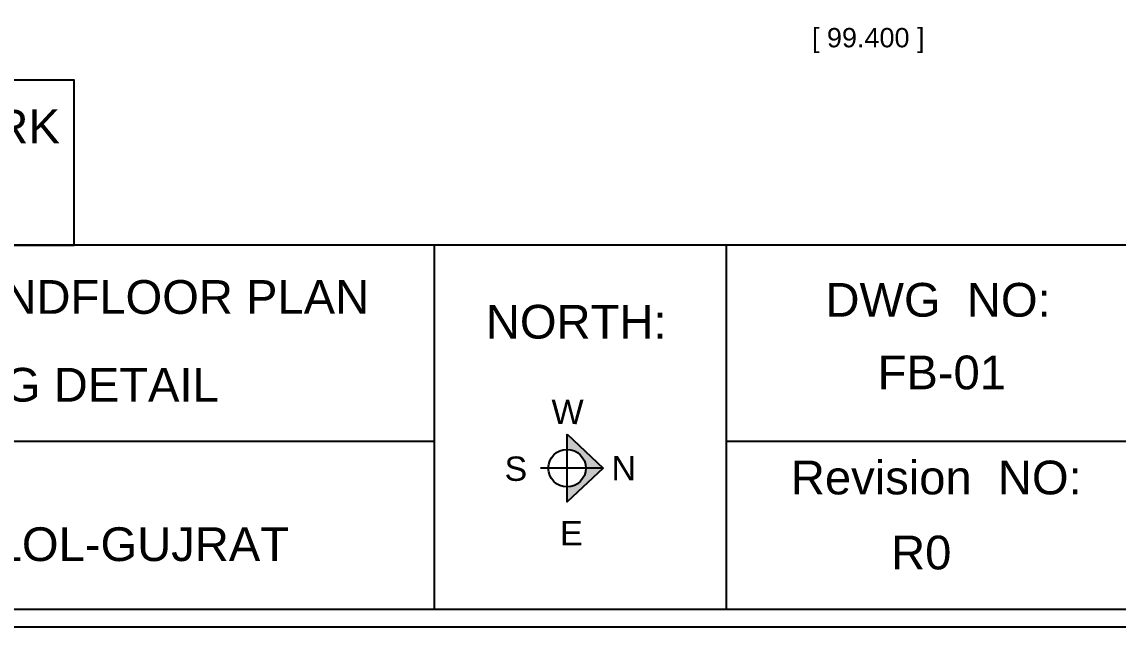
# Model space of a CAD drawing. Header units: inches. Extents: x 148614 to 294443, y 4730 to 138360.
# Drawn here: x 197249 to 214256, y 82781 to 92175 of the extents above; entities that cross this region are included whole.
import ezdxf

# ---------------------------------------------------------------- set-up
doc = ezdxf.new("R2010")
doc.units = ezdxf.units.IN
doc.header["$MEASUREMENT"] = 0
doc.linetypes.add('DASHED', pattern=[0.75, 0.5, -0.25])
for name, color, linetype in [('ALL TEXT', 7, 'Continuous'), ('DEVELOPER', 10, 'Continuous'), ('DIM 02 DMART', 8, 'Continuous'), ('SDA_TEXT', 21, 'Continuous'), ('title', 7, 'Continuous')]:
    doc.layers.add(name, color=color, linetype=linetype)
doc.layers.add('Lvl.', color=34, linetype='Continuous', lineweight=13)
doc.layers.add('SDA_WALL', color=7, linetype='Continuous', lineweight=25)
doc.styles.add('AR', font='arial.ttf')
doc.styles.add('ARIAL', font='arial.ttf')
doc.styles.add('SDA-TITLE', font='arial.ttf', dxfattribs={"height": 100})

msp = doc.modelspace()

# ---------------------------------------------------------------- hatches: boundary and pattern name
h = msp.add_hatch(color=256)
h.dxf.hatch_style = 1
h.paths.add_polyline_path([(206266.2, 85247.8), (205707.3, 85778.1), (205707.3, 85538.6, -0.4142136), (205998.1, 85247.8)])
h.paths.add_polyline_path([(206266.2, 85247.8), (205998.1, 85247.8, -0.4142136), (205707.3, 84957), (205707.3, 84722.9)])

# ---------------------------------------------------------------- linework, layer by layer
msp.add_line((206266.2, 85247.8, 1.7), (205297.5, 85247.8, 1.7))
at = {"ltscale": 0.5}
msp.add_lwpolyline([(181177.8, 88710.7), (198060.3, 88710.7), (198060.3, 91271.3), (181177.8, 91271.3)], close=True, dxfattribs=at)
at = {"linetype": 'ByBlock', "lineweight": 0}
msp.add_lwpolyline([(181177.8, 88710.7), (259017.4, 88710.7), (259017.4, 83051.5), (181177.8, 83051.5)], close=True, dxfattribs=at)
msp.add_lwpolyline([(205707.3, 85778.1), (206266.2, 85247.8), (205707.3, 84722.9)], close=True)
msp.add_circle((205707.3, 85247.8), 290.8)
at = {"layer": 'DIM 02 DMART'}
for points in [[(180907.1, 82780.7), (180907.1, 138360.3), (259288.1, 138360.3), (259288.1, 82780.7)], [(181177.8, 83051.5), (181177.8, 138089.5), (259017.4, 138089.5), (259017.4, 83051.5)]]:
    msp.add_lwpolyline(points, close=True, dxfattribs=at)
at = {"layer": 'SDA_WALL', "ltscale": 0.5}
msp.add_lwpolyline([(181177.8, 138089.5), (259017.4, 138089.5), (259017.4, 88710.7), (181177.8, 88710.7)], close=True, dxfattribs=at)
at = {"layer": 'title'}
for p, q in [((203646.9, 88710.7), (203646.9, 83051.5)), ((208177.8, 88710.7), (208177.8, 83051.5)), ((192010.6, 85667.3), (203646.9, 85667.3)), ((208177.8, 85667.3), (224012.7, 85667.3))]:
    msp.add_line(p, q, dxfattribs=at)

# ---------------------------------------------------------------- texts
at = {"layer": 'ALL TEXT', "color": 7, "linetype": 'ByBlock', "lineweight": 0, "style": 'ARIAL'}
for s, p in [('GROUNDFLOOR PLAN', (194752.6, 87643.6)), ('GLAZING DETAIL', (194328.6, 86280.7)), ('KALOL-GUJRAT', (195866.7, 83806))]:
    msp.add_text(s, height=523.646, dxfattribs=at).set_placement(p)
at = {"layer": 'ALL TEXT', "color": 7, "linetype": 'DASHED', "ltscale": 0.9, "attachment_point": 1, "style": 'ARIAL'}
for s, insert, char_height, width in [('DWG  NO:', (209716, 88122.9), 523.65, 4421.963), ('NORTH:', (204447, 87783), 523.65, 4421.963), ('FB-01', (210524.9, 86995.6), 523.65, 4421.963), ('Revision  NO:', (209179.7, 85364.6), 523.646, 6045.83), ('R0', (210734.5, 84200), 523.65, 6045.83)]:
    msp.add_mtext(s, dxfattribs=dict(at, insert=insert, char_height=char_height, width=width))
at = {"layer": 'DEVELOPER', "style": 'AR'}
msp.add_text('RED COLOR : DEVELOPER SCOPE OF WORK ', height=527.531, dxfattribs=at).set_placement((181832.1, 90289.3, 447111.5))
at = {"layer": 'Lvl.', "color": 6, "insert": (209505.9, 92080.8), "char_height": 300, "width": 2814.375, "attachment_point": 1, "style": 'ARIAL'}
msp.add_mtext('[ 99.400 ]', dxfattribs=at)
at = {"layer": 'SDA_TEXT', "ltscale": 2, "style": 'SDA-TITLE'}
for s, p in [('W', (205465.2, 85931.4, 0)), ('S', (204736.3, 85051, 0.2)), ('N', (206395.7, 85059.2, 0.2)), ('E', (205596.4, 84051.8, 0.2))]:
    msp.add_text(s, height=378.1, rotation=359.90701, dxfattribs=at).set_placement(p)

doc.saveas('drawing.dxf')
